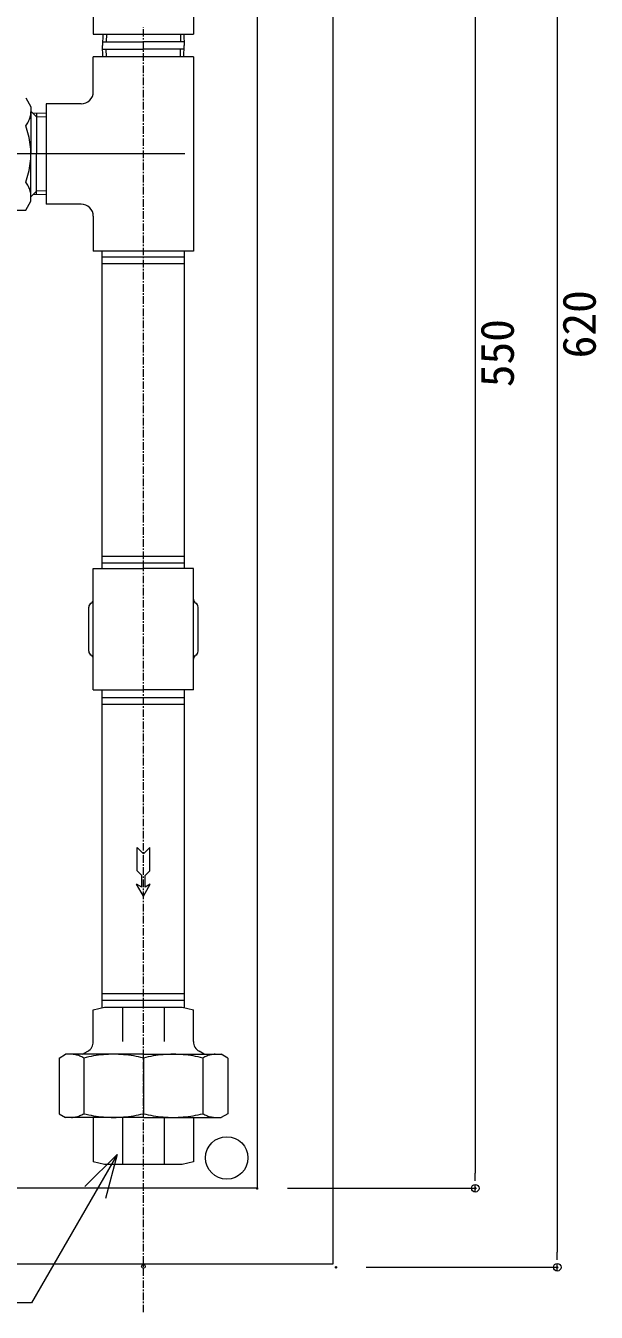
# Model space of a CAD drawing. Units: millimetres, scale not verified. Extents: x -79798 to 6167, y -2774 to 2774.
# Drawn here: x 890 to 1266, y -482 to 365 of the extents above; entities that cross this region are included whole.
import ezdxf
from ezdxf.enums import TextEntityAlignment as Align

# ---------------------------------------------------------------- set-up
doc = ezdxf.new("R2010")
doc.units = ezdxf.units.MM
doc.header["$LTSCALE"] = 4
doc.header["$PDMODE"] = 32
doc.header["$PDSIZE"] = 0.8
doc.linetypes.add('USER5', pattern=[2, 1.25, -0.25, 0.25, -0.25])
doc.layers.add('0-2_Defpoints', color=7, linetype='Continuous')
for name, color, linetype, lineweight in [('0-3_moji', 7, 'Continuous', 18), ('0-5_sunpo', 7, 'Continuous', 18), ('1-0', 7, 'Continuous', 18), ('1-B_TV', 3, 'Continuous', 18), ('1-C_0', 7, 'Continuous', 18), ('1-E_ADD_LINE', 4, 'Continuous', 18), ('4-1_0', 7, 'Continuous', 20)]:
    doc.layers.add(name, color=color, linetype=linetype, lineweight=lineweight)
doc.styles.add('ＭＳ ゴシック', font='')
doc.styles.get('ＭＳ ゴシック').set_extended_font_data('MS Gothic')

# ---------------------------------------------------------------- blocks, each defined once
blk = doc.blocks.new('_DOTSMALL')
at = {"layer": '1-C_0'}
blk.add_circle((0, 0), 0.5, dxfattribs=at)
blk.add_circle((0, 0), 0.5, dxfattribs=at)
blk = doc.blocks.new('_Dot')
at = {"layer": '4-1_0'}
for p, q in [((-0.5, 0), (-1, 0)), ((0.25, 0), (-0.25, 0))]:
    blk.add_line(p, q, dxfattribs=at)
blk.add_circle((0, 0), 0.25, dxfattribs=at)
blk = doc.blocks.new('D10')
at = {"layer": '0-2_Defpoints'}
for p in [(40750.063, 30524.994), (40895.91, 30524.994)]:
    blk.add_point(p, dxfattribs=at)
at = {"layer": '0-5_sunpo', "lineweight": 20}
for p, q in [((40895.91, 31756.994), (40895.91, 30534.994)), ((40770.063, 30524.994), (40895.91, 30524.994))]:
    blk.add_line(p, q, dxfattribs=at)
at = {"layer": '0-5_sunpo', "xscale": 10, "yscale": 10, "rotation": 270}
blk.add_blockref('_Dot', (40895.91, 30524.994), dxfattribs=at)
at = {"layer": '0-5_sunpo', "style": 'ＭＳ ゴシック'}
blk.add_text('620', height=21.99, rotation=90, dxfattribs=at).set_placement((40927.91, 31123.494), align=Align.BOTTOM_LEFT)
blk = doc.blocks.new('D12')
at = {"layer": '0-2_Defpoints'}
for p in [(40698.063, 30576.994), (40841.91, 30576.994)]:
    blk.add_point(p, dxfattribs=at)
at = {"layer": '0-5_sunpo', "lineweight": 20}
for p, q in [((40841.91, 31666.994), (40841.91, 30586.994)), ((40718.063, 30576.994), (40841.91, 30576.994))]:
    blk.add_line(p, q, dxfattribs=at)
at = {"layer": '0-5_sunpo', "xscale": 10, "yscale": 10, "rotation": 270}
blk.add_blockref('_Dot', (40841.91, 30576.994), dxfattribs=at)
at = {"layer": '0-5_sunpo', "style": 'ＭＳ ゴシック'}
blk.add_text('550', height=21.99, rotation=90, dxfattribs=at).set_placement((40873.91, 31104.494), align=Align.BOTTOM_LEFT)

msp = doc.modelspace()

# ---------------------------------------------------------------- linework, layer by layer
at = {"layer": '0-3_moji'}
for p, q in [((950.483, -378.265), (894.045, -476.019)), ((950.483, -378.265), (929.27, -399.479)), ((950.483, -378.265), (942.719, -407.243)), ((894.045, -476.019), (844.045, -476.019))]:
    msp.add_line(p, q, dxfattribs=at)
at = {"layer": '1-0', "color": 3, "linetype": 'USER5'}
msp.add_line((967.806, -482.245), (967.806, 363.93), dxfattribs=at)
at = {"layer": '1-0', "color": 3}
for p, q in [((995.05, 280.455), (402.794, 280.455)), ((940.606, 212.834), (995.006, 212.834)), ((940.606, 208.288), (995.006, 208.288)), ((940.606, 15.734), (995.006, 15.734)), ((940.606, 11.188), (995.006, 11.188)), ((940.606, -77.348), (995.006, -77.348)), ((940.606, -81.884), (995.006, -81.884)), ((940.606, -272.239), (995.006, -272.239)), ((940.606, -276.775), (995.006, -276.775))]:
    msp.add_line(p, q, dxfattribs=at)
at = {"layer": '1-B_TV'}
for p, q in [((1092.763, 757.377), (1092.763, -450.623)), ((1042.763, 699.377), (1042.763, -400.623)), ((1042.763, -400.623), (142.763, -400.623)), ((1092.763, -450.623), (92.763, -450.623))]:
    msp.add_line(p, q, dxfattribs=at)
msp.add_circle((1022.763, -380.623), 14, dxfattribs=at)
at = {"layer": '1-C_0'}
for p, q in [((934.806, 387.388), (934.806, 359.388)), ((1000.806, 387.388), (1000.806, 359.388)), ((934.806, 359.388), (1000.806, 359.388)), ((890.223, 317.405), (893.658, 311.455)), ((893.658, 311.455), (893.658, 280.455)), ((897.342, 305.011), (893.658, 308.695)), ((903.806, 307.108), (894.968, 307.384)), ((897.342, 307.31), (897.342, 280.455)), ((903.806, 304.809), (897.342, 305.011)), ((893.658, 249.455), (893.658, 280.455)), ((897.342, 253.599), (897.342, 280.455)), ((897.342, 255.898), (893.658, 252.215)), ((903.806, 256.1), (897.342, 255.898)), ((890.223, 243.504), (893.658, 249.455)), ((903.806, 253.801), (894.968, 253.525)), ((931.806, -46.933), (931.806, -17.933)), ((1003.806, -46.933), (1003.806, -17.933)), ((934.806, -72.433), (967.806, -72.433)), ((1000.806, -72.433), (967.806, -72.433))]:
    msp.add_line(p, q, dxfattribs=at)
at = {"layer": '1-C_0', "color": 4}
for p, q in [((934.806, 321.455), (934.806, 344.455)), ((1000.806, 344.455), (934.806, 344.455)), ((1000.806, 344.455), (1000.806, 216.455)), ((926.806, 313.455), (903.806, 313.455)), ((903.806, 313.455), (903.806, 247.455)), ((926.806, 247.455), (903.806, 247.455)), ((934.806, 239.455), (934.806, 216.455)), ((1000.806, 216.455), (934.806, 216.455)), ((934.806, -283.042), (942.194, -281.32)), ((934.806, -304.048), (934.806, -283.042)), ((942.194, -281.32), (993.417, -281.32)), ((942.806, -281.32), (992.806, -281.32)), ((954.137, -281.32), (954.137, -304.048)), ((981.475, -281.32), (981.475, -304.048)), ((993.417, -281.32), (1000.806, -283.042)), ((1000.806, -304.048), (1000.806, -283.042)), ((912.243, -314.817), (916.472, -312.375)), ((967.806, -312.375), (916.472, -312.375)), ((927.717, -312.375), (931.139, -310.399)), ((967.806, -312.375), (1019.139, -312.375)), ((1007.894, -312.375), (1004.472, -310.399)), ((1023.368, -314.817), (1019.139, -312.375)), ((912.243, -314.817), (912.243, -351.489)), ((928.517, -314.817), (928.517, -351.489)), ((967.806, -314.817), (967.806, -351.489)), ((1007.095, -314.817), (1007.095, -351.489)), ((1023.368, -314.817), (1023.368, -351.489)), ((912.243, -351.489), (916.472, -353.93)), ((967.806, -353.93), (916.472, -353.93)), ((934.806, -353.93), (934.806, -383.264)), ((954.137, -353.93), (954.137, -384.985)), ((967.806, -353.93), (1019.139, -353.93)), ((981.475, -353.93), (981.475, -384.985)), ((1000.806, -353.93), (1000.806, -383.264)), ((1023.368, -351.489), (1019.139, -353.93)), ((942.194, -384.985), (934.806, -383.264)), ((993.417, -384.985), (942.194, -384.985)), ((1000.806, -383.264), (993.417, -384.985))]:
    msp.add_line(p, q, dxfattribs=at)
at = {"layer": '1-C_0', "color": 3}
for p, q in [((963.646, -191.505), (963.646, -176.145)), ((967.806, -180.305), (963.646, -176.145)), ((971.966, -176.145), (967.806, -180.305)), ((971.966, -191.505), (971.966, -176.145)), ((966.686, -194.545), (963.646, -191.505)), ((966.686, -202.326), (966.686, -194.545)), ((971.966, -191.505), (968.926, -194.545)), ((968.926, -202.326), (968.926, -194.545)), ((967.806, -208.145), (963.326, -200.386)), ((966.686, -202.326), (963.326, -200.386)), ((967.806, -208.145), (972.286, -200.386)), ((972.286, -200.386), (968.926, -202.326))]:
    msp.add_line(p, q, dxfattribs=at)
at = {"layer": '1-C_0'}
for points in [[(934.806, -72.433), (934.806, 7.567), (967.806, 7.567)], [(1000.806, -72.433), (1000.806, 7.567), (967.806, 7.567)]]:
    msp.add_lwpolyline(points, dxfattribs=at)
at = {"layer": '1-C_0', "color": 4}
for centre, radius, start, end in [((926.806, 321.455), 8, 269.99998, 0.00002), ((926.806, 239.455), 8, 0.00002, 90.00001), ((927.472, -304.048), 7.333, 300, 0), ((1008.139, -304.048), 7.333, 180, 240), ((920.334, -325.978), 13.603, 77.7412, 89.80762), ((919.763, -328.657), 16.342, 67.73249, 77.78044), ((948.552, -395.201), 82.844, 94.84526, 103.9951), ((948.161, -390.784), 78.409, 85.16527, 94.83366), ((947.771, -395.201), 82.844, 76.0049, 85.15371), ((987.84, -395.201), 82.844, 94.84629, 103.9951), ((987.45, -390.784), 78.409, 85.16634, 94.83473), ((987.06, -395.201), 82.844, 76.0049, 85.15474), ((1015.848, -328.657), 16.343, 102.21949, 112.26737), ((1015.277, -325.978), 13.603, 90.19239, 102.25875), ((918.912, -330.786), 18.635, 58.97372, 67.78889), ((1016.7, -330.786), 18.635, 112.21096, 121.02626), ((920.334, -340.327), 13.603, 270.19236, 282.25861), ((919.764, -337.648), 16.342, 282.21938, 292.26735), ((918.912, -335.52), 18.635, 292.21095, 301.02627), ((948.551, -271.105), 82.843, 256.00492, 265.15484), ((948.161, -275.52), 78.411, 265.16643, 274.83464), ((947.771, -271.105), 82.843, 274.8462, 283.99507), ((987.84, -271.105), 82.843, 256.00493, 265.1538), ((987.45, -275.52), 78.411, 265.16536, 274.83357), ((987.06, -271.105), 82.843, 274.84516, 283.99508), ((1016.699, -335.52), 18.635, 238.97375, 247.7892), ((1015.848, -337.648), 16.343, 247.73279, 257.78068), ((1015.277, -340.327), 13.603, 257.74144, 269.80763)]:
    msp.add_arc(centre, radius, start, end, dxfattribs=at)
at = {"layer": '1-C_0'}
for centre, radius, start, end in [((881.09, 308.243), 12.569, 344.43098, 359.65717), ((874.361, 310.76), 19.788, 323.28307, 332.95537), ((837.222, 279.199), 56.554, 14.03996, 20.41945), ((877.385, 309.251), 16.408, 332.84798, 344.51169), ((840.15, 279.919), 53.538, 7.31331, 14.05218), ((844.04, 280.41), 49.618, 0.05119, 7.32254), ((844.04, 280.499), 49.618, 352.67746, 359.94881), ((840.15, 280.99), 53.538, 345.94782, 352.68669), ((837.222, 281.711), 56.554, 339.58055, 345.96004), ((874.361, 250.149), 19.788, 27.04463, 36.71693), ((877.385, 251.658), 16.408, 15.48831, 27.15202), ((881.09, 252.667), 12.569, 0.34283, 15.56902), ((934.806, -17.933), 3, 120, 180), ((931.806, -12.736), 3, 300, 0), ((1003.806, -12.736), 3, 180, 240), ((1000.806, -17.933), 3, 0, 60), ((934.806, -46.933), 3, 180, 240), ((931.806, -52.129), 3, 0, 60), ((1003.806, -52.129), 3, 120, 180), ((1000.806, -46.933), 3, 300, 0)]:
    msp.add_arc(centre, radius, start, end, dxfattribs=at)
at = {"layer": '1-E_ADD_LINE'}
for p, q in [((941.11, 359.388), (940.876, 351.922)), ((943.409, 359.388), (943.249, 354.295)), ((992.203, 359.388), (992.362, 354.295)), ((994.502, 359.388), (994.735, 351.922)), ((941.11, 344.455), (940.876, 351.922)), ((940.95, 354.295), (967.806, 354.295)), ((940.95, 349.549), (967.806, 349.549)), ((943.409, 344.455), (943.249, 349.549)), ((994.661, 354.295), (967.806, 354.295)), ((994.661, 349.549), (967.806, 349.549)), ((992.203, 344.455), (992.362, 349.549)), ((994.502, 344.455), (994.735, 351.922)), ((875.093, 243.504), (890.223, 243.504)), ((940.606, 7.567), (940.606, 216.455)), ((995.006, 7.567), (995.006, 216.455)), ((940.606, -281.69), (940.606, -72.433)), ((995.006, -281.69), (995.006, -72.433))]:
    msp.add_line(p, q, dxfattribs=at)

# ---------------------------------------------------------------- block references
at = {"layer": '0-5_sunpo'}
for name in ['D10', 'D12']:
    msp.add_blockref(name, (-39655.3, -30977.617), dxfattribs=at)
at = {"layer": '1-0', "xscale": 2.415, "yscale": 2.415, "rotation": 180}
msp.add_blockref('_DOTSMALL', (967.806, -452.067), dxfattribs=at)
at = {"layer": '1-0', "xscale": 2.415, "yscale": 2.415}
msp.add_blockref('_DOTSMALL', (967.806, -452.067), dxfattribs=at)

doc.saveas('drawing.dxf')
